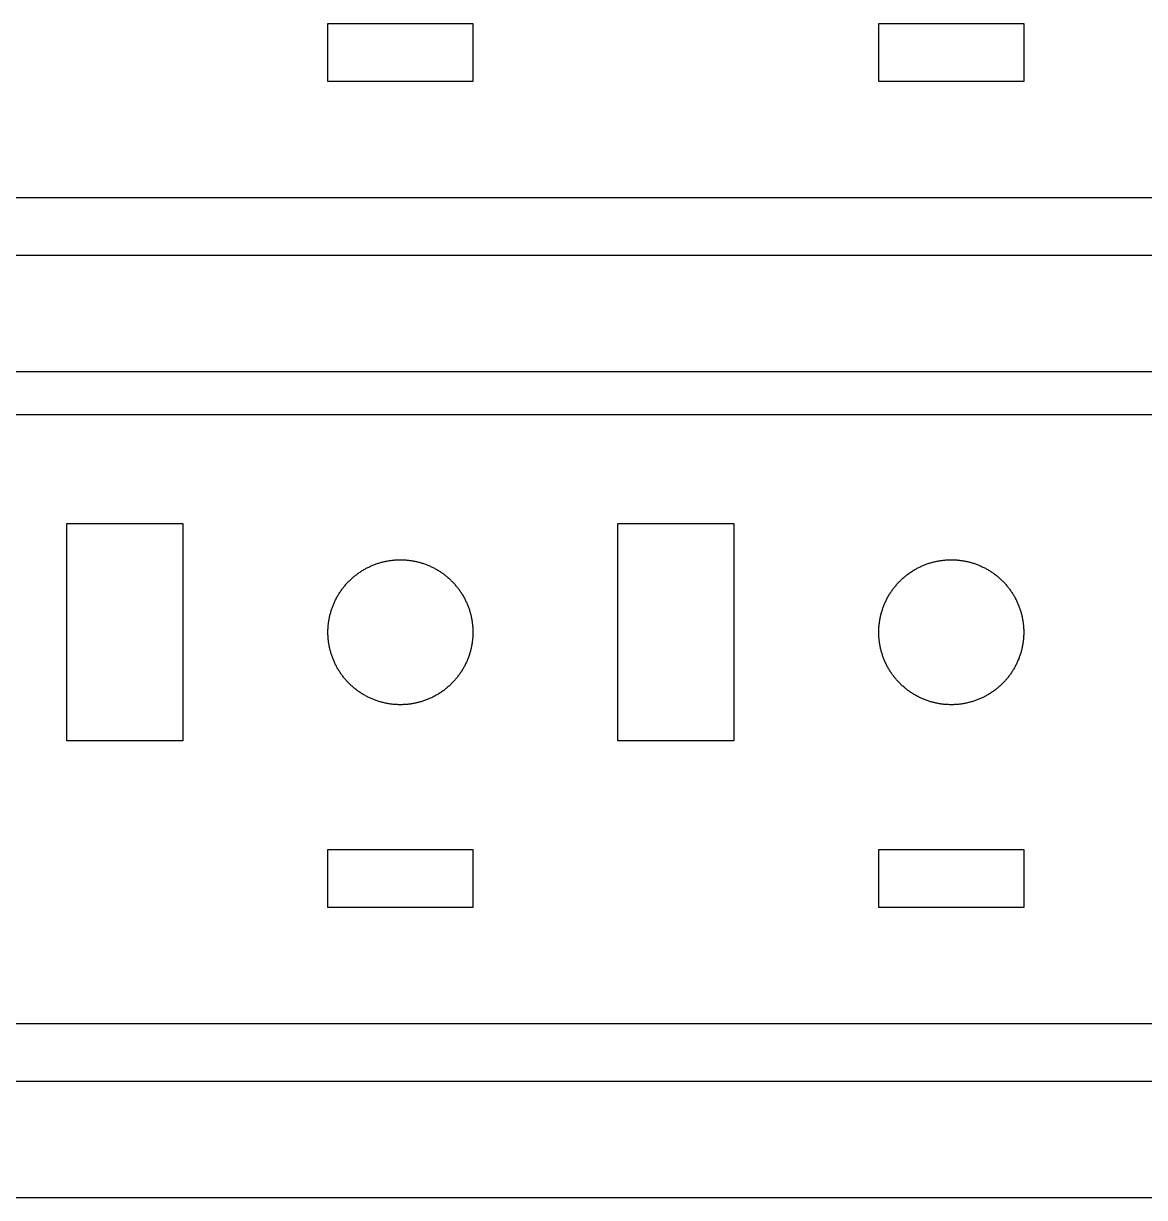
# Model space of a CAD drawing. Header units: metres. Extents: x -160 to 479, y -45 to 506.
# Drawn here: x -11 to 66.3, y 75 to 156 of the extents above; entities that cross this region are included whole.
import ezdxf

# ---------------------------------------------------------------- set-up
doc = ezdxf.new("R2010")
doc.units = ezdxf.units.M

msp = doc.modelspace()

# ---------------------------------------------------------------- linework, layer by layer
for p, q in [((10, 152), (10, 156)), ((10, 156), (20, 156)), ((20, 156), (20, 152)), ((48, 152), (48, 156)), ((48, 156), (58, 156)), ((58, 156), (58, 152)), ((20, 152), (10, 152)), ((58, 152), (48, 152)), ((-137, 144), (129, 144)), ((129, 140), (-137, 140)), ((-152, 132), (144, 132)), ((152, 129), (-160, 129)), ((-8, 106.5), (-8, 121.5)), ((-8, 121.5), (0, 121.5)), ((0, 121.5), (0, 106.5)), ((30, 106.5), (30, 121.5)), ((30, 121.5), (38, 121.5)), ((38, 121.5), (38, 106.5)), ((12.3741, 118.255), (12.4278, 118.288)), ((12.4278, 118.288), (12.4819, 118.32)), ((12.4819, 118.32), (12.5364, 118.351)), ((12.5364, 118.351), (12.5912, 118.382)), ((12.5912, 118.382), (12.6465, 118.411)), ((12.6465, 118.411), (12.7021, 118.441)), ((12.7021, 118.441), (12.7581, 118.469)), ((12.7581, 118.469), (12.8144, 118.497)), ((12.8144, 118.497), (12.8711, 118.524)), ((12.8711, 118.524), (12.9281, 118.551)), ((12.9281, 118.551), (12.9855, 118.576)), ((12.9855, 118.576), (13.0431, 118.601)), ((13.0431, 118.601), (13.1011, 118.625)), ((13.1011, 118.625), (13.1594, 118.649)), ((13.1594, 118.649), (13.2179, 118.672)), ((13.2179, 118.672), (13.2768, 118.694)), ((13.2768, 118.694), (13.3359, 118.715)), ((13.3359, 118.715), (13.3953, 118.735)), ((13.3953, 118.735), (13.4549, 118.755)), ((13.4549, 118.755), (13.5148, 118.774)), ((13.5148, 118.774), (13.5749, 118.793)), ((13.5749, 118.793), (13.6352, 118.81)), ((13.6352, 118.81), (13.6958, 118.827)), ((13.6958, 118.827), (13.7565, 118.843)), ((13.7565, 118.843), (13.8175, 118.858)), ((13.8175, 118.858), (13.8786, 118.873)), ((13.8786, 118.873), (13.94, 118.886)), ((13.94, 118.886), (14.0014, 118.899)), ((14.0014, 118.899), (14.0631, 118.911)), ((14.0631, 118.911), (14.1249, 118.923)), ((14.1249, 118.923), (14.1868, 118.933)), ((14.1868, 118.933), (14.2489, 118.943)), ((14.2489, 118.943), (14.311, 118.952)), ((14.311, 118.952), (14.3733, 118.961)), ((14.3733, 118.961), (14.4357, 118.968)), ((14.4357, 118.968), (14.4982, 118.975)), ((14.4982, 118.975), (14.5607, 118.981)), ((14.5607, 118.981), (14.6234, 118.986)), ((14.6234, 118.986), (14.686, 118.99)), ((14.686, 118.99), (14.7488, 118.994)), ((14.7488, 118.994), (14.8115, 118.996)), ((14.8115, 118.996), (14.8743, 118.998)), ((14.8743, 118.998), (14.9372, 119)), ((14.9372, 119), (15, 119)), ((15, 119), (15.0628, 119)), ((15.0628, 119), (15.1256, 118.998)), ((15.1256, 118.998), (15.1884, 118.996)), ((15.1884, 118.996), (15.2512, 118.994)), ((15.2512, 118.994), (15.3139, 118.99)), ((15.3139, 118.99), (15.3766, 118.986)), ((15.3766, 118.986), (15.4393, 118.981)), ((15.4393, 118.981), (15.5018, 118.975)), ((15.5018, 118.975), (15.5643, 118.968)), ((15.5643, 118.968), (15.6267, 118.961)), ((15.6267, 118.961), (15.6889, 118.952)), ((15.6889, 118.952), (15.7511, 118.943)), ((15.7511, 118.943), (15.8132, 118.933)), ((15.8132, 118.933), (15.8751, 118.923)), ((15.8751, 118.923), (15.9369, 118.911)), ((15.9369, 118.911), (15.9985, 118.899)), ((15.9985, 118.899), (16.06, 118.886)), ((16.06, 118.886), (16.1214, 118.873)), ((16.1214, 118.873), (16.1825, 118.858)), ((16.1825, 118.858), (16.2434, 118.843)), ((16.2434, 118.843), (16.3042, 118.827)), ((16.3042, 118.827), (16.3647, 118.81)), ((16.3647, 118.81), (16.4251, 118.793)), ((16.4251, 118.793), (16.4852, 118.774)), ((16.4852, 118.774), (16.5451, 118.755)), ((16.5451, 118.755), (16.6047, 118.735)), ((16.6047, 118.735), (16.6641, 118.715)), ((16.6641, 118.715), (16.7232, 118.694)), ((16.7232, 118.694), (16.7821, 118.672)), ((16.7821, 118.672), (16.8406, 118.649)), ((16.8406, 118.649), (16.8989, 118.625)), ((16.8989, 118.625), (16.9569, 118.601)), ((16.9569, 118.601), (17.0145, 118.576)), ((17.0145, 118.576), (17.0719, 118.551)), ((17.0719, 118.551), (17.1289, 118.524)), ((17.1289, 118.524), (17.1856, 118.497)), ((17.1856, 118.497), (17.2419, 118.469)), ((17.2419, 118.469), (17.2979, 118.441)), ((17.2979, 118.441), (17.3535, 118.411)), ((17.3535, 118.411), (17.4088, 118.382)), ((17.4088, 118.382), (17.4636, 118.351)), ((17.4636, 118.351), (17.5181, 118.32)), ((17.5181, 118.32), (17.5722, 118.288)), ((17.5722, 118.288), (17.6259, 118.255)), ((50.3741, 118.255), (50.4278, 118.288)), ((50.4278, 118.288), (50.4819, 118.32)), ((50.4819, 118.32), (50.5364, 118.351)), ((50.5364, 118.351), (50.5912, 118.382)), ((50.5912, 118.382), (50.6465, 118.411)), ((50.6465, 118.411), (50.7021, 118.441)), ((50.7021, 118.441), (50.7581, 118.469)), ((50.7581, 118.469), (50.8144, 118.497)), ((50.8144, 118.497), (50.8711, 118.524)), ((50.8711, 118.524), (50.9281, 118.551)), ((50.9281, 118.551), (50.9855, 118.576)), ((50.9855, 118.576), (51.0431, 118.601)), ((51.0431, 118.601), (51.1011, 118.625)), ((51.1011, 118.625), (51.1594, 118.649)), ((51.1594, 118.649), (51.2179, 118.672)), ((51.2179, 118.672), (51.2768, 118.694)), ((51.2768, 118.694), (51.3359, 118.715)), ((51.3359, 118.715), (51.3953, 118.735)), ((51.3953, 118.735), (51.4549, 118.755)), ((51.4549, 118.755), (51.5148, 118.774)), ((51.5148, 118.774), (51.5749, 118.793)), ((51.5749, 118.793), (51.6352, 118.81)), ((51.6352, 118.81), (51.6958, 118.827)), ((51.6958, 118.827), (51.7565, 118.843)), ((51.7565, 118.843), (51.8175, 118.858)), ((51.8175, 118.858), (51.8786, 118.873)), ((51.8786, 118.873), (51.94, 118.886)), ((51.94, 118.886), (52.0014, 118.899)), ((52.0014, 118.899), (52.0631, 118.911)), ((52.0631, 118.911), (52.1249, 118.923)), ((52.1249, 118.923), (52.1868, 118.933)), ((52.1868, 118.933), (52.2489, 118.943)), ((52.2489, 118.943), (52.311, 118.952)), ((52.311, 118.952), (52.3733, 118.961)), ((52.3733, 118.961), (52.4357, 118.968)), ((52.4357, 118.968), (52.4982, 118.975)), ((52.4982, 118.975), (52.5607, 118.981)), ((52.5607, 118.981), (52.6234, 118.986)), ((52.6234, 118.986), (52.686, 118.99)), ((52.686, 118.99), (52.7488, 118.994)), ((52.7488, 118.994), (52.8115, 118.996)), ((52.8115, 118.996), (52.8743, 118.998)), ((52.8743, 118.998), (52.9372, 119)), ((52.9372, 119), (53, 119)), ((53, 119), (53.0628, 119)), ((53.0628, 119), (53.1256, 118.998)), ((53.1256, 118.998), (53.1884, 118.996)), ((53.1884, 118.996), (53.2512, 118.994)), ((53.2512, 118.994), (53.3139, 118.99)), ((53.3139, 118.99), (53.3766, 118.986)), ((53.3766, 118.986), (53.4393, 118.981)), ((53.4393, 118.981), (53.5018, 118.975)), ((53.5018, 118.975), (53.5643, 118.968)), ((53.5643, 118.968), (53.6267, 118.961)), ((53.6267, 118.961), (53.6889, 118.952)), ((53.6889, 118.952), (53.7511, 118.943)), ((53.7511, 118.943), (53.8132, 118.933)), ((53.8132, 118.933), (53.8751, 118.923)), ((53.8751, 118.923), (53.9369, 118.911)), ((53.9369, 118.911), (53.9985, 118.899)), ((53.9985, 118.899), (54.06, 118.886)), ((54.06, 118.886), (54.1214, 118.873)), ((54.1214, 118.873), (54.1825, 118.858)), ((54.1825, 118.858), (54.2434, 118.843)), ((54.2434, 118.843), (54.3042, 118.827)), ((54.3042, 118.827), (54.3647, 118.81)), ((54.3647, 118.81), (54.4251, 118.793)), ((54.4251, 118.793), (54.4852, 118.774)), ((54.4852, 118.774), (54.5451, 118.755)), ((54.5451, 118.755), (54.6047, 118.735)), ((54.6047, 118.735), (54.6641, 118.715)), ((54.6641, 118.715), (54.7232, 118.694)), ((54.7232, 118.694), (54.7821, 118.672)), ((54.7821, 118.672), (54.8406, 118.649)), ((54.8406, 118.649), (54.8989, 118.625)), ((54.8989, 118.625), (54.9569, 118.601)), ((54.9569, 118.601), (55.0145, 118.576)), ((55.0145, 118.576), (55.0719, 118.551)), ((55.0719, 118.551), (55.1289, 118.524)), ((55.1289, 118.524), (55.1856, 118.497)), ((55.1856, 118.497), (55.2419, 118.469)), ((55.2419, 118.469), (55.2979, 118.441)), ((55.2979, 118.441), (55.3535, 118.411)), ((55.3535, 118.411), (55.4088, 118.382)), ((55.4088, 118.382), (55.4636, 118.351)), ((55.4636, 118.351), (55.5181, 118.32)), ((55.5181, 118.32), (55.5722, 118.288)), ((55.5722, 118.288), (55.6259, 118.255)), ((11.3551, 117.423), (11.3985, 117.468)), ((11.3985, 117.468), (11.4423, 117.513)), ((11.4423, 117.513), (11.4867, 117.558)), ((11.4867, 117.558), (11.5317, 117.602)), ((11.5317, 117.602), (11.5773, 117.645)), ((11.5773, 117.645), (11.6233, 117.688)), ((11.6233, 117.688), (11.6699, 117.73)), ((11.6699, 117.73), (11.7171, 117.771)), ((11.7171, 117.771), (11.7647, 117.812)), ((11.7647, 117.812), (11.8129, 117.853)), ((11.8129, 117.853), (11.8615, 117.892)), ((11.8615, 117.892), (11.9107, 117.931)), ((11.9107, 117.931), (11.9603, 117.97)), ((11.9603, 117.97), (12.0105, 118.008)), ((12.0105, 118.008), (12.0611, 118.045)), ((12.0611, 118.045), (12.1121, 118.082)), ((12.1121, 118.082), (12.1637, 118.118)), ((12.1637, 118.118), (12.2156, 118.153)), ((12.2156, 118.153), (12.268, 118.188)), ((12.268, 118.188), (12.3209, 118.222)), ((12.3209, 118.222), (12.3741, 118.255)), ((17.6259, 118.255), (17.6791, 118.222)), ((17.6791, 118.222), (17.732, 118.188)), ((17.732, 118.188), (17.7844, 118.153)), ((17.7844, 118.153), (17.8363, 118.118)), ((17.8363, 118.118), (17.8879, 118.082)), ((17.8879, 118.082), (17.9389, 118.045)), ((17.9389, 118.045), (17.9895, 118.008)), ((17.9895, 118.008), (18.0396, 117.97)), ((18.0396, 117.97), (18.0893, 117.931)), ((18.0893, 117.931), (18.1384, 117.892)), ((18.1384, 117.892), (18.1871, 117.853)), ((18.1871, 117.853), (18.2353, 117.812)), ((18.2353, 117.812), (18.2829, 117.771)), ((18.2829, 117.771), (18.33, 117.73)), ((18.33, 117.73), (18.3767, 117.688)), ((18.3767, 117.688), (18.4227, 117.645)), ((18.4227, 117.645), (18.4683, 117.602)), ((18.4683, 117.602), (18.5132, 117.558)), ((18.5132, 117.558), (18.5577, 117.513)), ((18.5577, 117.513), (18.6015, 117.468)), ((18.6015, 117.468), (18.6448, 117.423)), ((49.3551, 117.423), (49.3985, 117.468)), ((49.3985, 117.468), (49.4423, 117.513)), ((49.4423, 117.513), (49.4867, 117.558)), ((49.4867, 117.558), (49.5317, 117.602)), ((49.5317, 117.602), (49.5773, 117.645)), ((49.5773, 117.645), (49.6233, 117.688)), ((49.6233, 117.688), (49.6699, 117.73)), ((49.6699, 117.73), (49.7171, 117.771)), ((49.7171, 117.771), (49.7647, 117.812)), ((49.7647, 117.812), (49.8129, 117.853)), ((49.8129, 117.853), (49.8615, 117.892)), ((49.8615, 117.892), (49.9107, 117.931)), ((49.9107, 117.931), (49.9603, 117.97)), ((49.9603, 117.97), (50.0105, 118.008)), ((50.0105, 118.008), (50.0611, 118.045)), ((50.0611, 118.045), (50.1121, 118.082)), ((50.1121, 118.082), (50.1637, 118.118)), ((50.1637, 118.118), (50.2156, 118.153)), ((50.2156, 118.153), (50.268, 118.188)), ((50.268, 118.188), (50.3209, 118.222)), ((50.3209, 118.222), (50.3741, 118.255)), ((55.6259, 118.255), (55.6791, 118.222)), ((55.6791, 118.222), (55.732, 118.188)), ((55.732, 118.188), (55.7844, 118.153)), ((55.7844, 118.153), (55.8363, 118.118)), ((55.8363, 118.118), (55.8879, 118.082)), ((55.8879, 118.082), (55.9389, 118.045)), ((55.9389, 118.045), (55.9895, 118.008)), ((55.9895, 118.008), (56.0396, 117.97)), ((56.0396, 117.97), (56.0893, 117.931)), ((56.0893, 117.931), (56.1384, 117.892)), ((56.1384, 117.892), (56.1871, 117.853)), ((56.1871, 117.853), (56.2353, 117.812)), ((56.2353, 117.812), (56.2829, 117.771)), ((56.2829, 117.771), (56.33, 117.73)), ((56.33, 117.73), (56.3767, 117.688)), ((56.3767, 117.688), (56.4227, 117.645)), ((56.4227, 117.645), (56.4683, 117.602)), ((56.4683, 117.602), (56.5132, 117.558)), ((56.5132, 117.558), (56.5577, 117.513)), ((56.5577, 117.513), (56.6015, 117.468)), ((56.6015, 117.468), (56.6448, 117.423)), ((10.745, 116.626), (10.7784, 116.679)), ((10.7784, 116.679), (10.8123, 116.732)), ((10.8123, 116.732), (10.847, 116.784)), ((10.847, 116.784), (10.8823, 116.836)), ((10.8823, 116.836), (10.9183, 116.888)), ((10.9183, 116.888), (10.9549, 116.939)), ((10.9549, 116.939), (10.9922, 116.99)), ((10.9922, 116.99), (11.03, 117.04)), ((11.03, 117.04), (11.0686, 117.089)), ((11.0686, 117.089), (11.1077, 117.138)), ((11.1077, 117.138), (11.1474, 117.187)), ((11.1474, 117.187), (11.1878, 117.235)), ((11.1878, 117.235), (11.2287, 117.283)), ((11.2287, 117.283), (11.2703, 117.33)), ((11.2703, 117.33), (11.3124, 117.377)), ((11.3124, 117.377), (11.3551, 117.423)), ((18.6448, 117.423), (18.6876, 117.377)), ((18.6876, 117.377), (18.7297, 117.33)), ((18.7297, 117.33), (18.7713, 117.283)), ((18.7713, 117.283), (18.8122, 117.235)), ((18.8122, 117.235), (18.8526, 117.187)), ((18.8526, 117.187), (18.8923, 117.138)), ((18.8923, 117.138), (18.9314, 117.089)), ((18.9314, 117.089), (18.9699, 117.04)), ((18.9699, 117.04), (19.0078, 116.99)), ((19.0078, 116.99), (19.0451, 116.939)), ((19.0451, 116.939), (19.0817, 116.888)), ((19.0817, 116.888), (19.1177, 116.836)), ((19.1177, 116.836), (19.153, 116.784)), ((19.153, 116.784), (19.1876, 116.732)), ((19.1876, 116.732), (19.2216, 116.679)), ((19.2216, 116.679), (19.255, 116.626)), ((48.745, 116.626), (48.7784, 116.679)), ((48.7784, 116.679), (48.8123, 116.732)), ((48.8123, 116.732), (48.847, 116.784)), ((48.847, 116.784), (48.8823, 116.836)), ((48.8823, 116.836), (48.9183, 116.888)), ((48.9183, 116.888), (48.9549, 116.939)), ((48.9549, 116.939), (48.9922, 116.99)), ((48.9922, 116.99), (49.03, 117.04)), ((49.03, 117.04), (49.0686, 117.089)), ((49.0686, 117.089), (49.1077, 117.138)), ((49.1077, 117.138), (49.1474, 117.187)), ((49.1474, 117.187), (49.1878, 117.235)), ((49.1878, 117.235), (49.2287, 117.283)), ((49.2287, 117.283), (49.2703, 117.33)), ((49.2703, 117.33), (49.3124, 117.377)), ((49.3124, 117.377), (49.3551, 117.423)), ((56.6448, 117.423), (56.6876, 117.377)), ((56.6876, 117.377), (56.7297, 117.33)), ((56.7297, 117.33), (56.7713, 117.283)), ((56.7713, 117.283), (56.8122, 117.235)), ((56.8122, 117.235), (56.8526, 117.187)), ((56.8526, 117.187), (56.8923, 117.138)), ((56.8923, 117.138), (56.9314, 117.089)), ((56.9314, 117.089), (56.9699, 117.04)), ((56.9699, 117.04), (57.0078, 116.99)), ((57.0078, 116.99), (57.0451, 116.939)), ((57.0451, 116.939), (57.0817, 116.888)), ((57.0817, 116.888), (57.1177, 116.836)), ((57.1177, 116.836), (57.153, 116.784)), ((57.153, 116.784), (57.1876, 116.732)), ((57.1876, 116.732), (57.2216, 116.679)), ((57.2216, 116.679), (57.255, 116.626)), ((10.3284, 115.782), (10.3511, 115.841)), ((10.3511, 115.841), (10.3746, 115.899)), ((10.3746, 115.899), (10.3988, 115.957)), ((10.3988, 115.957), (10.4238, 116.015)), ((10.4238, 116.015), (10.4495, 116.072)), ((10.4495, 116.072), (10.4759, 116.129)), ((10.4759, 116.129), (10.503, 116.186)), ((10.503, 116.186), (10.5308, 116.242)), ((10.5308, 116.242), (10.5593, 116.298)), ((10.5593, 116.298), (10.5885, 116.354)), ((10.5885, 116.354), (10.6185, 116.409)), ((10.6185, 116.409), (10.6491, 116.464)), ((10.6491, 116.464), (10.6804, 116.518)), ((10.6804, 116.518), (10.7124, 116.572)), ((10.7124, 116.572), (10.745, 116.626)), ((19.255, 116.626), (19.2876, 116.572)), ((19.2876, 116.572), (19.3196, 116.518)), ((19.3196, 116.518), (19.3509, 116.464)), ((19.3509, 116.464), (19.3815, 116.409)), ((19.3815, 116.409), (19.4115, 116.354)), ((19.4115, 116.354), (19.4407, 116.298)), ((19.4407, 116.298), (19.4692, 116.242)), ((19.4692, 116.242), (19.497, 116.186)), ((19.497, 116.186), (19.5241, 116.129)), ((19.5241, 116.129), (19.5505, 116.072)), ((19.5505, 116.072), (19.5762, 116.015)), ((19.5762, 116.015), (19.6012, 115.957)), ((19.6012, 115.957), (19.6254, 115.899)), ((19.6254, 115.899), (19.6489, 115.841)), ((19.6489, 115.841), (19.6716, 115.782)), ((48.3284, 115.782), (48.3511, 115.841)), ((48.3511, 115.841), (48.3746, 115.899)), ((48.3746, 115.899), (48.3988, 115.957)), ((48.3988, 115.957), (48.4238, 116.015)), ((48.4238, 116.015), (48.4495, 116.072)), ((48.4495, 116.072), (48.4759, 116.129)), ((48.4759, 116.129), (48.503, 116.186)), ((48.503, 116.186), (48.5308, 116.242)), ((48.5308, 116.242), (48.5593, 116.298)), ((48.5593, 116.298), (48.5885, 116.354)), ((48.5885, 116.354), (48.6185, 116.409)), ((48.6185, 116.409), (48.6491, 116.464)), ((48.6491, 116.464), (48.6804, 116.518)), ((48.6804, 116.518), (48.7124, 116.572)), ((48.7124, 116.572), (48.745, 116.626)), ((57.255, 116.626), (57.2876, 116.572)), ((57.2876, 116.572), (57.3196, 116.518)), ((57.3196, 116.518), (57.3509, 116.464)), ((57.3509, 116.464), (57.3815, 116.409)), ((57.3815, 116.409), (57.4115, 116.354)), ((57.4115, 116.354), (57.4407, 116.298)), ((57.4407, 116.298), (57.4692, 116.242)), ((57.4692, 116.242), (57.497, 116.186)), ((57.497, 116.186), (57.5241, 116.129)), ((57.5241, 116.129), (57.5505, 116.072)), ((57.5505, 116.072), (57.5762, 116.015)), ((57.5762, 116.015), (57.6012, 115.957)), ((57.6012, 115.957), (57.6254, 115.899)), ((57.6254, 115.899), (57.6489, 115.841)), ((57.6489, 115.841), (57.6716, 115.782)), ((10.1007, 114.999), (10.1136, 115.06)), ((10.1136, 115.06), (10.1274, 115.121)), ((10.1274, 115.121), (10.1418, 115.182)), ((10.1418, 115.182), (10.1571, 115.243)), ((10.1571, 115.243), (10.1731, 115.304)), ((10.1731, 115.304), (10.1898, 115.365)), ((10.1898, 115.365), (10.2074, 115.425)), ((10.2074, 115.425), (10.2257, 115.485)), ((10.2257, 115.485), (10.2447, 115.545)), ((10.2447, 115.545), (10.2645, 115.605)), ((10.2645, 115.605), (10.285, 115.664)), ((10.285, 115.664), (10.3063, 115.723)), ((10.3063, 115.723), (10.3284, 115.782)), ((19.6716, 115.782), (19.6937, 115.723)), ((19.6937, 115.723), (19.715, 115.664)), ((19.715, 115.664), (19.7355, 115.605)), ((19.7355, 115.605), (19.7553, 115.545)), ((19.7553, 115.545), (19.7743, 115.485)), ((19.7743, 115.485), (19.7926, 115.425)), ((19.7926, 115.425), (19.8101, 115.365)), ((19.8101, 115.365), (19.8269, 115.304)), ((19.8269, 115.304), (19.8429, 115.243)), ((19.8429, 115.243), (19.8582, 115.182)), ((19.8582, 115.182), (19.8726, 115.121)), ((19.8726, 115.121), (19.8863, 115.06)), ((19.8863, 115.06), (19.8993, 114.999)), ((48.1007, 114.999), (48.1136, 115.06)), ((48.1136, 115.06), (48.1274, 115.121)), ((48.1274, 115.121), (48.1418, 115.182)), ((48.1418, 115.182), (48.1571, 115.243)), ((48.1571, 115.243), (48.1731, 115.304)), ((48.1731, 115.304), (48.1898, 115.365)), ((48.1898, 115.365), (48.2074, 115.425)), ((48.2074, 115.425), (48.2257, 115.485)), ((48.2257, 115.485), (48.2447, 115.545)), ((48.2447, 115.545), (48.2645, 115.605)), ((48.2645, 115.605), (48.285, 115.664)), ((48.285, 115.664), (48.3063, 115.723)), ((48.3063, 115.723), (48.3284, 115.782)), ((57.6716, 115.782), (57.6937, 115.723)), ((57.6937, 115.723), (57.715, 115.664)), ((57.715, 115.664), (57.7355, 115.605)), ((57.7355, 115.605), (57.7553, 115.545)), ((57.7553, 115.545), (57.7743, 115.485)), ((57.7743, 115.485), (57.7926, 115.425)), ((57.7926, 115.425), (57.8101, 115.365)), ((57.8101, 115.365), (57.8269, 115.304)), ((57.8269, 115.304), (57.8429, 115.243)), ((57.8429, 115.243), (57.8582, 115.182)), ((57.8582, 115.182), (57.8726, 115.121)), ((57.8726, 115.121), (57.8863, 115.06)), ((57.8863, 115.06), (57.8993, 114.999)), ((10.0035, 114.188), (10.0063, 114.251)), ((10.0063, 114.251), (10.0099, 114.314)), ((10.0099, 114.314), (10.0142, 114.377)), ((10.0142, 114.377), (10.0193, 114.439)), ((10.0193, 114.439), (10.0252, 114.502)), ((10.0252, 114.502), (10.0319, 114.564)), ((10.0319, 114.564), (10.0394, 114.627)), ((10.0394, 114.627), (10.0477, 114.689)), ((10.0477, 114.689), (10.0567, 114.751)), ((10.0567, 114.751), (10.0666, 114.813)), ((10.0666, 114.813), (10.0772, 114.875)), ((10.0772, 114.875), (10.0886, 114.937)), ((10.0886, 114.937), (10.1007, 114.999)), ((19.8993, 114.999), (19.9114, 114.937)), ((19.9114, 114.937), (19.9228, 114.875)), ((19.9228, 114.875), (19.9334, 114.813)), ((19.9334, 114.813), (19.9433, 114.751)), ((19.9433, 114.751), (19.9523, 114.689)), ((19.9523, 114.689), (19.9606, 114.627)), ((19.9606, 114.627), (19.968, 114.564)), ((19.968, 114.564), (19.9747, 114.502)), ((19.9747, 114.502), (19.9807, 114.439)), ((19.9807, 114.439), (19.9858, 114.377)), ((19.9858, 114.377), (19.9901, 114.314)), ((19.9901, 114.314), (19.9937, 114.251)), ((19.9937, 114.251), (19.9964, 114.188)), ((48.0035, 114.188), (48.0063, 114.251)), ((48.0063, 114.251), (48.0099, 114.314)), ((48.0099, 114.314), (48.0142, 114.377)), ((48.0142, 114.377), (48.0193, 114.439)), ((48.0193, 114.439), (48.0252, 114.502)), ((48.0252, 114.502), (48.0319, 114.564)), ((48.0319, 114.564), (48.0394, 114.627)), ((48.0394, 114.627), (48.0477, 114.689)), ((48.0477, 114.689), (48.0567, 114.751)), ((48.0567, 114.751), (48.0666, 114.813)), ((48.0666, 114.813), (48.0772, 114.875)), ((48.0772, 114.875), (48.0886, 114.937)), ((48.0886, 114.937), (48.1007, 114.999)), ((57.8993, 114.999), (57.9114, 114.937)), ((57.9114, 114.937), (57.9228, 114.875)), ((57.9228, 114.875), (57.9334, 114.813)), ((57.9334, 114.813), (57.9433, 114.751)), ((57.9433, 114.751), (57.9523, 114.689)), ((57.9523, 114.689), (57.9606, 114.627)), ((57.9606, 114.627), (57.968, 114.564)), ((57.968, 114.564), (57.9747, 114.502)), ((57.9747, 114.502), (57.9807, 114.439)), ((57.9807, 114.439), (57.9858, 114.377)), ((57.9858, 114.377), (57.9901, 114.314)), ((57.9901, 114.314), (57.9937, 114.251)), ((57.9937, 114.251), (57.9964, 114.188)), ((10, 114), (10.0004, 114.063)), ((10.0004, 113.937), (10, 114)), ((10.0004, 114.063), (10.0016, 114.126)), ((10.0016, 113.874), (10.0004, 113.937)), ((10.0016, 114.126), (10.0035, 114.188)), ((10.0035, 113.812), (10.0016, 113.874)), ((10.0063, 113.749), (10.0035, 113.812)), ((10.0099, 113.686), (10.0063, 113.749)), ((10.0142, 113.623), (10.0099, 113.686)), ((10.0193, 113.561), (10.0142, 113.623)), ((10.0252, 113.498), (10.0193, 113.561)), ((10.0319, 113.436), (10.0252, 113.498)), ((10.0394, 113.373), (10.0319, 113.436)), ((19.968, 113.436), (19.9606, 113.373)), ((19.9747, 113.498), (19.968, 113.436)), ((19.9807, 113.561), (19.9747, 113.498)), ((19.9858, 113.623), (19.9807, 113.561)), ((19.9901, 113.686), (19.9858, 113.623)), ((19.9937, 113.749), (19.9901, 113.686)), ((19.9964, 113.812), (19.9937, 113.749)), ((19.9964, 114.188), (19.9984, 114.126)), ((19.9984, 113.874), (19.9964, 113.812)), ((19.9984, 114.126), (19.9996, 114.063)), ((19.9996, 113.937), (19.9984, 113.874)), ((19.9996, 114.063), (20, 114)), ((20, 114), (19.9996, 113.937)), ((48, 114), (48.0004, 114.063)), ((48.0004, 113.937), (48, 114)), ((48.0004, 114.063), (48.0016, 114.126)), ((48.0016, 113.874), (48.0004, 113.937)), ((48.0016, 114.126), (48.0035, 114.188)), ((48.0035, 113.812), (48.0016, 113.874)), ((48.0063, 113.749), (48.0035, 113.812)), ((48.0099, 113.686), (48.0063, 113.749)), ((48.0142, 113.623), (48.0099, 113.686)), ((48.0193, 113.561), (48.0142, 113.623)), ((48.0252, 113.498), (48.0193, 113.561)), ((48.0319, 113.436), (48.0252, 113.498)), ((48.0394, 113.373), (48.0319, 113.436)), ((57.968, 113.436), (57.9606, 113.373)), ((57.9747, 113.498), (57.968, 113.436)), ((57.9807, 113.561), (57.9747, 113.498)), ((57.9858, 113.623), (57.9807, 113.561)), ((57.9901, 113.686), (57.9858, 113.623)), ((57.9937, 113.749), (57.9901, 113.686)), ((57.9964, 113.812), (57.9937, 113.749)), ((57.9964, 114.188), (57.9984, 114.126)), ((57.9984, 113.874), (57.9964, 113.812)), ((57.9984, 114.126), (57.9996, 114.063)), ((57.9996, 113.937), (57.9984, 113.874)), ((57.9996, 114.063), (58, 114)), ((58, 114), (57.9996, 113.937)), ((10.0477, 113.311), (10.0394, 113.373)), ((10.0567, 113.249), (10.0477, 113.311)), ((10.0666, 113.187), (10.0567, 113.249)), ((10.0772, 113.125), (10.0666, 113.187)), ((10.0886, 113.063), (10.0772, 113.125)), ((10.1007, 113.001), (10.0886, 113.063)), ((10.1136, 112.94), (10.1007, 113.001)), ((10.1274, 112.879), (10.1136, 112.94)), ((10.1418, 112.818), (10.1274, 112.879)), ((10.1571, 112.757), (10.1418, 112.818)), ((10.1731, 112.696), (10.1571, 112.757)), ((10.1898, 112.635), (10.1731, 112.696)), ((10.2074, 112.575), (10.1898, 112.635)), ((19.8101, 112.635), (19.7926, 112.575)), ((19.8269, 112.696), (19.8101, 112.635)), ((19.8429, 112.757), (19.8269, 112.696)), ((19.8582, 112.818), (19.8429, 112.757)), ((19.8726, 112.879), (19.8582, 112.818)), ((19.8863, 112.94), (19.8726, 112.879)), ((19.8993, 113.001), (19.8863, 112.94)), ((19.9114, 113.063), (19.8993, 113.001)), ((19.9228, 113.125), (19.9114, 113.063)), ((19.9334, 113.187), (19.9228, 113.125)), ((19.9433, 113.249), (19.9334, 113.187)), ((19.9523, 113.311), (19.9433, 113.249)), ((19.9606, 113.373), (19.9523, 113.311)), ((48.0477, 113.311), (48.0394, 113.373)), ((48.0567, 113.249), (48.0477, 113.311)), ((48.0666, 113.187), (48.0567, 113.249)), ((48.0772, 113.125), (48.0666, 113.187)), ((48.0886, 113.063), (48.0772, 113.125)), ((48.1007, 113.001), (48.0886, 113.063)), ((48.1136, 112.94), (48.1007, 113.001)), ((48.1274, 112.879), (48.1136, 112.94)), ((48.1418, 112.818), (48.1274, 112.879)), ((48.1571, 112.757), (48.1418, 112.818)), ((48.1731, 112.696), (48.1571, 112.757)), ((48.1898, 112.635), (48.1731, 112.696)), ((48.2074, 112.575), (48.1898, 112.635)), ((57.8101, 112.635), (57.7926, 112.575)), ((57.8269, 112.696), (57.8101, 112.635)), ((57.8429, 112.757), (57.8269, 112.696)), ((57.8582, 112.818), (57.8429, 112.757)), ((57.8726, 112.879), (57.8582, 112.818)), ((57.8863, 112.94), (57.8726, 112.879)), ((57.8993, 113.001), (57.8863, 112.94)), ((57.9114, 113.063), (57.8993, 113.001)), ((57.9228, 113.125), (57.9114, 113.063)), ((57.9334, 113.187), (57.9228, 113.125)), ((57.9433, 113.249), (57.9334, 113.187)), ((57.9523, 113.311), (57.9433, 113.249)), ((57.9606, 113.373), (57.9523, 113.311)), ((10.2257, 112.515), (10.2074, 112.575)), ((10.2447, 112.455), (10.2257, 112.515)), ((10.2645, 112.395), (10.2447, 112.455)), ((10.285, 112.336), (10.2645, 112.395)), ((10.3063, 112.277), (10.285, 112.336)), ((10.3284, 112.218), (10.3063, 112.277)), ((10.3511, 112.159), (10.3284, 112.218)), ((10.3746, 112.101), (10.3511, 112.159)), ((10.3988, 112.043), (10.3746, 112.101)), ((10.4238, 111.985), (10.3988, 112.043)), ((10.4495, 111.928), (10.4238, 111.985)), ((10.4759, 111.871), (10.4495, 111.928)), ((10.503, 111.814), (10.4759, 111.871)), ((10.5308, 111.758), (10.503, 111.814)), ((19.497, 111.814), (19.4692, 111.758)), ((19.5241, 111.871), (19.497, 111.814)), ((19.5505, 111.928), (19.5241, 111.871)), ((19.5762, 111.985), (19.5505, 111.928)), ((19.6012, 112.043), (19.5762, 111.985)), ((19.6254, 112.101), (19.6012, 112.043)), ((19.6489, 112.159), (19.6254, 112.101)), ((19.6716, 112.218), (19.6489, 112.159)), ((19.6937, 112.277), (19.6716, 112.218)), ((19.715, 112.336), (19.6937, 112.277)), ((19.7355, 112.395), (19.715, 112.336)), ((19.7553, 112.455), (19.7355, 112.395)), ((19.7743, 112.515), (19.7553, 112.455)), ((19.7926, 112.575), (19.7743, 112.515)), ((48.2257, 112.515), (48.2074, 112.575)), ((48.2447, 112.455), (48.2257, 112.515)), ((48.2645, 112.395), (48.2447, 112.455)), ((48.285, 112.336), (48.2645, 112.395)), ((48.3063, 112.277), (48.285, 112.336)), ((48.3284, 112.218), (48.3063, 112.277)), ((48.3511, 112.159), (48.3284, 112.218)), ((48.3746, 112.101), (48.3511, 112.159)), ((48.3988, 112.043), (48.3746, 112.101)), ((48.4238, 111.985), (48.3988, 112.043)), ((48.4495, 111.928), (48.4238, 111.985)), ((48.4759, 111.871), (48.4495, 111.928)), ((48.503, 111.814), (48.4759, 111.871)), ((48.5308, 111.758), (48.503, 111.814)), ((57.497, 111.814), (57.4692, 111.758)), ((57.5241, 111.871), (57.497, 111.814)), ((57.5505, 111.928), (57.5241, 111.871)), ((57.5762, 111.985), (57.5505, 111.928)), ((57.6012, 112.043), (57.5762, 111.985)), ((57.6254, 112.101), (57.6012, 112.043)), ((57.6489, 112.159), (57.6254, 112.101)), ((57.6716, 112.218), (57.6489, 112.159)), ((57.6937, 112.277), (57.6716, 112.218)), ((57.715, 112.336), (57.6937, 112.277)), ((57.7355, 112.395), (57.715, 112.336)), ((57.7553, 112.455), (57.7355, 112.395)), ((57.7743, 112.515), (57.7553, 112.455)), ((57.7926, 112.575), (57.7743, 112.515)), ((10.5593, 111.702), (10.5308, 111.758)), ((10.5885, 111.646), (10.5593, 111.702)), ((10.6185, 111.591), (10.5885, 111.646)), ((10.6491, 111.536), (10.6185, 111.591)), ((10.6804, 111.482), (10.6491, 111.536)), ((10.7124, 111.428), (10.6804, 111.482)), ((10.745, 111.374), (10.7124, 111.428)), ((10.7784, 111.321), (10.745, 111.374)), ((10.8123, 111.268), (10.7784, 111.321)), ((10.847, 111.216), (10.8123, 111.268)), ((10.8823, 111.164), (10.847, 111.216)), ((10.9183, 111.112), (10.8823, 111.164)), ((10.9549, 111.061), (10.9183, 111.112)), ((10.9922, 111.01), (10.9549, 111.061)), ((11.03, 110.96), (10.9922, 111.01)), ((19.0078, 111.01), (18.9699, 110.96)), ((19.0451, 111.061), (19.0078, 111.01)), ((19.0817, 111.112), (19.0451, 111.061)), ((19.1177, 111.164), (19.0817, 111.112)), ((19.153, 111.216), (19.1177, 111.164)), ((19.1876, 111.268), (19.153, 111.216)), ((19.2216, 111.321), (19.1876, 111.268)), ((19.255, 111.374), (19.2216, 111.321)), ((19.2876, 111.428), (19.255, 111.374)), ((19.3196, 111.482), (19.2876, 111.428)), ((19.3509, 111.536), (19.3196, 111.482)), ((19.3815, 111.591), (19.3509, 111.536)), ((19.4115, 111.646), (19.3815, 111.591)), ((19.4407, 111.702), (19.4115, 111.646)), ((19.4692, 111.758), (19.4407, 111.702)), ((48.5593, 111.702), (48.5308, 111.758)), ((48.5885, 111.646), (48.5593, 111.702)), ((48.6185, 111.591), (48.5885, 111.646)), ((48.6491, 111.536), (48.6185, 111.591)), ((48.6804, 111.482), (48.6491, 111.536)), ((48.7124, 111.428), (48.6804, 111.482)), ((48.745, 111.374), (48.7124, 111.428)), ((48.7784, 111.321), (48.745, 111.374)), ((48.8123, 111.268), (48.7784, 111.321)), ((48.847, 111.216), (48.8123, 111.268)), ((48.8823, 111.164), (48.847, 111.216)), ((48.9183, 111.112), (48.8823, 111.164)), ((48.9549, 111.061), (48.9183, 111.112)), ((48.9922, 111.01), (48.9549, 111.061)), ((49.03, 110.96), (48.9922, 111.01)), ((57.0078, 111.01), (56.9699, 110.96)), ((57.0451, 111.061), (57.0078, 111.01)), ((57.0817, 111.112), (57.0451, 111.061)), ((57.1177, 111.164), (57.0817, 111.112)), ((57.153, 111.216), (57.1177, 111.164)), ((57.1876, 111.268), (57.153, 111.216)), ((57.2216, 111.321), (57.1876, 111.268)), ((57.255, 111.374), (57.2216, 111.321)), ((57.2876, 111.428), (57.255, 111.374)), ((57.3196, 111.482), (57.2876, 111.428)), ((57.3509, 111.536), (57.3196, 111.482)), ((57.3815, 111.591), (57.3509, 111.536)), ((57.4115, 111.646), (57.3815, 111.591)), ((57.4407, 111.702), (57.4115, 111.646)), ((57.4692, 111.758), (57.4407, 111.702)), ((11.0686, 110.911), (11.03, 110.96)), ((11.1077, 110.862), (11.0686, 110.911)), ((11.1474, 110.813), (11.1077, 110.862)), ((11.1878, 110.765), (11.1474, 110.813)), ((11.2287, 110.717), (11.1878, 110.765)), ((11.2703, 110.67), (11.2287, 110.717)), ((11.3124, 110.623), (11.2703, 110.67)), ((11.3551, 110.577), (11.3124, 110.623)), ((11.3985, 110.532), (11.3551, 110.577)), ((11.4423, 110.487), (11.3985, 110.532)), ((11.4867, 110.442), (11.4423, 110.487)), ((11.5317, 110.398), (11.4867, 110.442)), ((11.5773, 110.355), (11.5317, 110.398)), ((11.6233, 110.312), (11.5773, 110.355)), ((11.6699, 110.27), (11.6233, 110.312)), ((11.7171, 110.229), (11.6699, 110.27)), ((11.7647, 110.188), (11.7171, 110.229)), ((11.8129, 110.147), (11.7647, 110.188)), ((18.2353, 110.188), (18.1871, 110.147)), ((18.2829, 110.229), (18.2353, 110.188)), ((18.33, 110.27), (18.2829, 110.229)), ((18.3767, 110.312), (18.33, 110.27)), ((18.4227, 110.355), (18.3767, 110.312)), ((18.4683, 110.398), (18.4227, 110.355)), ((18.5132, 110.442), (18.4683, 110.398)), ((18.5577, 110.487), (18.5132, 110.442)), ((18.6015, 110.532), (18.5577, 110.487)), ((18.6448, 110.577), (18.6015, 110.532)), ((18.6876, 110.623), (18.6448, 110.577)), ((18.7297, 110.67), (18.6876, 110.623)), ((18.7713, 110.717), (18.7297, 110.67)), ((18.8122, 110.765), (18.7713, 110.717)), ((18.8526, 110.813), (18.8122, 110.765)), ((18.8923, 110.862), (18.8526, 110.813)), ((18.9314, 110.911), (18.8923, 110.862)), ((18.9699, 110.96), (18.9314, 110.911)), ((49.0686, 110.911), (49.03, 110.96)), ((49.1077, 110.862), (49.0686, 110.911)), ((49.1474, 110.813), (49.1077, 110.862)), ((49.1878, 110.765), (49.1474, 110.813)), ((49.2287, 110.717), (49.1878, 110.765)), ((49.2703, 110.67), (49.2287, 110.717)), ((49.3124, 110.623), (49.2703, 110.67)), ((49.3551, 110.577), (49.3124, 110.623)), ((49.3985, 110.532), (49.3551, 110.577)), ((49.4423, 110.487), (49.3985, 110.532)), ((49.4867, 110.442), (49.4423, 110.487)), ((49.5317, 110.398), (49.4867, 110.442)), ((49.5773, 110.355), (49.5317, 110.398)), ((49.6233, 110.312), (49.5773, 110.355)), ((49.6699, 110.27), (49.6233, 110.312)), ((49.7171, 110.229), (49.6699, 110.27)), ((49.7647, 110.188), (49.7171, 110.229)), ((49.8129, 110.147), (49.7647, 110.188)), ((56.2353, 110.188), (56.1871, 110.147)), ((56.2829, 110.229), (56.2353, 110.188)), ((56.33, 110.27), (56.2829, 110.229)), ((56.3767, 110.312), (56.33, 110.27)), ((56.4227, 110.355), (56.3767, 110.312)), ((56.4683, 110.398), (56.4227, 110.355)), ((56.5132, 110.442), (56.4683, 110.398)), ((56.5577, 110.487), (56.5132, 110.442)), ((56.6015, 110.532), (56.5577, 110.487)), ((56.6448, 110.577), (56.6015, 110.532)), ((56.6876, 110.623), (56.6448, 110.577)), ((56.7297, 110.67), (56.6876, 110.623)), ((56.7713, 110.717), (56.7297, 110.67)), ((56.8122, 110.765), (56.7713, 110.717)), ((56.8526, 110.813), (56.8122, 110.765)), ((56.8923, 110.862), (56.8526, 110.813)), ((56.9314, 110.911), (56.8923, 110.862)), ((56.9699, 110.96), (56.9314, 110.911)), ((11.8615, 110.108), (11.8129, 110.147)), ((11.9107, 110.069), (11.8615, 110.108)), ((11.9603, 110.03), (11.9107, 110.069)), ((12.0105, 109.992), (11.9603, 110.03)), ((12.0611, 109.955), (12.0105, 109.992)), ((12.1121, 109.918), (12.0611, 109.955)), ((12.1637, 109.882), (12.1121, 109.918)), ((12.2156, 109.847), (12.1637, 109.882)), ((12.268, 109.812), (12.2156, 109.847)), ((12.3209, 109.778), (12.268, 109.812)), ((12.3741, 109.745), (12.3209, 109.778)), ((12.4278, 109.712), (12.3741, 109.745)), ((12.4819, 109.68), (12.4278, 109.712)), ((12.5364, 109.649), (12.4819, 109.68)), ((12.5912, 109.618), (12.5364, 109.649)), ((12.6465, 109.589), (12.5912, 109.618)), ((12.7021, 109.559), (12.6465, 109.589)), ((12.7581, 109.531), (12.7021, 109.559)), ((12.8144, 109.503), (12.7581, 109.531)), ((12.8711, 109.476), (12.8144, 109.503)), ((12.9281, 109.449), (12.8711, 109.476)), ((12.9855, 109.424), (12.9281, 109.449)), ((13.0431, 109.399), (12.9855, 109.424)), ((13.1011, 109.375), (13.0431, 109.399)), ((13.1594, 109.351), (13.1011, 109.375)), ((13.2179, 109.328), (13.1594, 109.351)), ((16.8406, 109.351), (16.7821, 109.328)), ((16.8989, 109.375), (16.8406, 109.351)), ((16.9569, 109.399), (16.8989, 109.375)), ((17.0145, 109.424), (16.9569, 109.399)), ((17.0719, 109.449), (17.0145, 109.424)), ((17.1289, 109.476), (17.0719, 109.449)), ((17.1856, 109.503), (17.1289, 109.476)), ((17.2419, 109.531), (17.1856, 109.503)), ((17.2979, 109.559), (17.2419, 109.531)), ((17.3535, 109.589), (17.2979, 109.559)), ((17.4088, 109.618), (17.3535, 109.589)), ((17.4636, 109.649), (17.4088, 109.618)), ((17.5181, 109.68), (17.4636, 109.649)), ((17.5722, 109.712), (17.5181, 109.68)), ((17.6259, 109.745), (17.5722, 109.712)), ((17.6791, 109.778), (17.6259, 109.745)), ((17.732, 109.812), (17.6791, 109.778)), ((17.7844, 109.847), (17.732, 109.812)), ((17.8363, 109.882), (17.7844, 109.847)), ((17.8879, 109.918), (17.8363, 109.882)), ((17.9389, 109.955), (17.8879, 109.918)), ((17.9895, 109.992), (17.9389, 109.955)), ((18.0396, 110.03), (17.9895, 109.992)), ((18.0893, 110.069), (18.0396, 110.03)), ((18.1384, 110.108), (18.0893, 110.069)), ((18.1871, 110.147), (18.1384, 110.108)), ((49.8615, 110.108), (49.8129, 110.147)), ((49.9107, 110.069), (49.8615, 110.108)), ((49.9603, 110.03), (49.9107, 110.069)), ((50.0105, 109.992), (49.9603, 110.03)), ((50.0611, 109.955), (50.0105, 109.992)), ((50.1121, 109.918), (50.0611, 109.955)), ((50.1637, 109.882), (50.1121, 109.918)), ((50.2156, 109.847), (50.1637, 109.882)), ((50.268, 109.812), (50.2156, 109.847)), ((50.3209, 109.778), (50.268, 109.812)), ((50.3741, 109.745), (50.3209, 109.778)), ((50.4278, 109.712), (50.3741, 109.745)), ((50.4819, 109.68), (50.4278, 109.712)), ((50.5364, 109.649), (50.4819, 109.68)), ((50.5912, 109.618), (50.5364, 109.649)), ((50.6465, 109.589), (50.5912, 109.618)), ((50.7021, 109.559), (50.6465, 109.589)), ((50.7581, 109.531), (50.7021, 109.559)), ((50.8144, 109.503), (50.7581, 109.531)), ((50.8711, 109.476), (50.8144, 109.503)), ((50.9281, 109.449), (50.8711, 109.476)), ((50.9855, 109.424), (50.9281, 109.449)), ((51.0431, 109.399), (50.9855, 109.424)), ((51.1011, 109.375), (51.0431, 109.399)), ((51.1594, 109.351), (51.1011, 109.375)), ((51.2179, 109.328), (51.1594, 109.351)), ((54.8406, 109.351), (54.7821, 109.328)), ((54.8989, 109.375), (54.8406, 109.351)), ((54.9569, 109.399), (54.8989, 109.375)), ((55.0145, 109.424), (54.9569, 109.399)), ((55.0719, 109.449), (55.0145, 109.424)), ((55.1289, 109.476), (55.0719, 109.449)), ((55.1856, 109.503), (55.1289, 109.476)), ((55.2419, 109.531), (55.1856, 109.503)), ((55.2979, 109.559), (55.2419, 109.531)), ((55.3535, 109.589), (55.2979, 109.559)), ((55.4088, 109.618), (55.3535, 109.589)), ((55.4636, 109.649), (55.4088, 109.618)), ((55.5181, 109.68), (55.4636, 109.649)), ((55.5722, 109.712), (55.5181, 109.68)), ((55.6259, 109.745), (55.5722, 109.712)), ((55.6791, 109.778), (55.6259, 109.745)), ((55.732, 109.812), (55.6791, 109.778)), ((55.7844, 109.847), (55.732, 109.812)), ((55.8363, 109.882), (55.7844, 109.847)), ((55.8879, 109.918), (55.8363, 109.882)), ((55.9389, 109.955), (55.8879, 109.918)), ((55.9895, 109.992), (55.9389, 109.955)), ((56.0396, 110.03), (55.9895, 109.992)), ((56.0893, 110.069), (56.0396, 110.03)), ((56.1384, 110.108), (56.0893, 110.069)), ((56.1871, 110.147), (56.1384, 110.108)), ((13.2768, 109.306), (13.2179, 109.328)), ((13.3359, 109.285), (13.2768, 109.306)), ((13.3953, 109.265), (13.3359, 109.285)), ((13.4549, 109.245), (13.3953, 109.265)), ((13.5148, 109.226), (13.4549, 109.245)), ((13.5749, 109.207), (13.5148, 109.226)), ((13.6352, 109.19), (13.5749, 109.207)), ((13.6958, 109.173), (13.6352, 109.19)), ((13.7565, 109.157), (13.6958, 109.173)), ((13.8175, 109.142), (13.7565, 109.157)), ((13.8786, 109.127), (13.8175, 109.142)), ((13.94, 109.114), (13.8786, 109.127)), ((14.0014, 109.101), (13.94, 109.114)), ((14.0631, 109.089), (14.0014, 109.101)), ((14.1249, 109.077), (14.0631, 109.089)), ((14.1868, 109.067), (14.1249, 109.077)), ((14.2489, 109.057), (14.1868, 109.067)), ((14.311, 109.048), (14.2489, 109.057)), ((14.3733, 109.039), (14.311, 109.048)), ((14.4357, 109.032), (14.3733, 109.039)), ((14.4982, 109.025), (14.4357, 109.032)), ((14.5607, 109.019), (14.4982, 109.025)), ((14.6234, 109.014), (14.5607, 109.019)), ((14.686, 109.01), (14.6234, 109.014)), ((14.7488, 109.006), (14.686, 109.01)), ((14.8115, 109.004), (14.7488, 109.006)), ((14.8743, 109.002), (14.8115, 109.004)), ((14.9372, 109), (14.8743, 109.002)), ((15, 109), (14.9372, 109)), ((15.0628, 109), (15, 109)), ((15.1256, 109.002), (15.0628, 109)), ((15.1884, 109.004), (15.1256, 109.002)), ((15.2512, 109.006), (15.1884, 109.004)), ((15.3139, 109.01), (15.2512, 109.006)), ((15.3766, 109.014), (15.3139, 109.01)), ((15.4393, 109.019), (15.3766, 109.014)), ((15.5018, 109.025), (15.4393, 109.019)), ((15.5643, 109.032), (15.5018, 109.025)), ((15.6267, 109.039), (15.5643, 109.032)), ((15.6889, 109.048), (15.6267, 109.039)), ((15.7511, 109.057), (15.6889, 109.048)), ((15.8132, 109.067), (15.7511, 109.057)), ((15.8751, 109.077), (15.8132, 109.067)), ((15.9369, 109.089), (15.8751, 109.077)), ((15.9985, 109.101), (15.9369, 109.089)), ((16.06, 109.114), (15.9985, 109.101)), ((16.1214, 109.127), (16.06, 109.114)), ((16.1825, 109.142), (16.1214, 109.127)), ((16.2434, 109.157), (16.1825, 109.142)), ((16.3042, 109.173), (16.2434, 109.157)), ((16.3647, 109.19), (16.3042, 109.173)), ((16.4251, 109.207), (16.3647, 109.19)), ((16.4852, 109.226), (16.4251, 109.207)), ((16.5451, 109.245), (16.4852, 109.226)), ((16.6047, 109.265), (16.5451, 109.245)), ((16.6641, 109.285), (16.6047, 109.265)), ((16.7232, 109.306), (16.6641, 109.285)), ((16.7821, 109.328), (16.7232, 109.306)), ((51.2768, 109.306), (51.2179, 109.328)), ((51.3359, 109.285), (51.2768, 109.306)), ((51.3953, 109.265), (51.3359, 109.285)), ((51.4549, 109.245), (51.3953, 109.265)), ((51.5148, 109.226), (51.4549, 109.245)), ((51.5749, 109.207), (51.5148, 109.226)), ((51.6352, 109.19), (51.5749, 109.207)), ((51.6958, 109.173), (51.6352, 109.19)), ((51.7565, 109.157), (51.6958, 109.173)), ((51.8175, 109.142), (51.7565, 109.157)), ((51.8786, 109.127), (51.8175, 109.142)), ((51.94, 109.114), (51.8786, 109.127)), ((52.0014, 109.101), (51.94, 109.114)), ((52.0631, 109.089), (52.0014, 109.101)), ((52.1249, 109.077), (52.0631, 109.089)), ((52.1868, 109.067), (52.1249, 109.077)), ((52.2489, 109.057), (52.1868, 109.067)), ((52.311, 109.048), (52.2489, 109.057)), ((52.3733, 109.039), (52.311, 109.048)), ((52.4357, 109.032), (52.3733, 109.039)), ((52.4982, 109.025), (52.4357, 109.032)), ((52.5607, 109.019), (52.4982, 109.025)), ((52.6234, 109.014), (52.5607, 109.019)), ((52.686, 109.01), (52.6234, 109.014)), ((52.7488, 109.006), (52.686, 109.01)), ((52.8115, 109.004), (52.7488, 109.006)), ((52.8743, 109.002), (52.8115, 109.004)), ((52.9372, 109), (52.8743, 109.002)), ((53, 109), (52.9372, 109)), ((53.0628, 109), (53, 109)), ((53.1256, 109.002), (53.0628, 109)), ((53.1884, 109.004), (53.1256, 109.002)), ((53.2512, 109.006), (53.1884, 109.004)), ((53.3139, 109.01), (53.2512, 109.006)), ((53.3766, 109.014), (53.3139, 109.01)), ((53.4393, 109.019), (53.3766, 109.014)), ((53.5018, 109.025), (53.4393, 109.019)), ((53.5643, 109.032), (53.5018, 109.025)), ((53.6267, 109.039), (53.5643, 109.032)), ((53.6889, 109.048), (53.6267, 109.039)), ((53.7511, 109.057), (53.6889, 109.048)), ((53.8132, 109.067), (53.7511, 109.057)), ((53.8751, 109.077), (53.8132, 109.067)), ((53.9369, 109.089), (53.8751, 109.077)), ((53.9985, 109.101), (53.9369, 109.089)), ((54.06, 109.114), (53.9985, 109.101)), ((54.1214, 109.127), (54.06, 109.114)), ((54.1825, 109.142), (54.1214, 109.127)), ((54.2434, 109.157), (54.1825, 109.142)), ((54.3042, 109.173), (54.2434, 109.157)), ((54.3647, 109.19), (54.3042, 109.173)), ((54.4251, 109.207), (54.3647, 109.19)), ((54.4852, 109.226), (54.4251, 109.207)), ((54.5451, 109.245), (54.4852, 109.226)), ((54.6047, 109.265), (54.5451, 109.245)), ((54.6641, 109.285), (54.6047, 109.265)), ((54.7232, 109.306), (54.6641, 109.285)), ((54.7821, 109.328), (54.7232, 109.306)), ((0, 106.5), (-8, 106.5)), ((38, 106.5), (30, 106.5)), ((10, 95), (10, 99)), ((10, 99), (20, 99)), ((20, 99), (20, 95)), ((48, 95), (48, 99)), ((48, 99), (58, 99)), ((58, 99), (58, 95)), ((20, 95), (10, 95)), ((58, 95), (48, 95)), ((-137, 87), (129, 87)), ((129, 83), (-137, 83)), ((-152, 75), (144, 75))]:
    msp.add_line(p, q)

doc.saveas('drawing.dxf')
